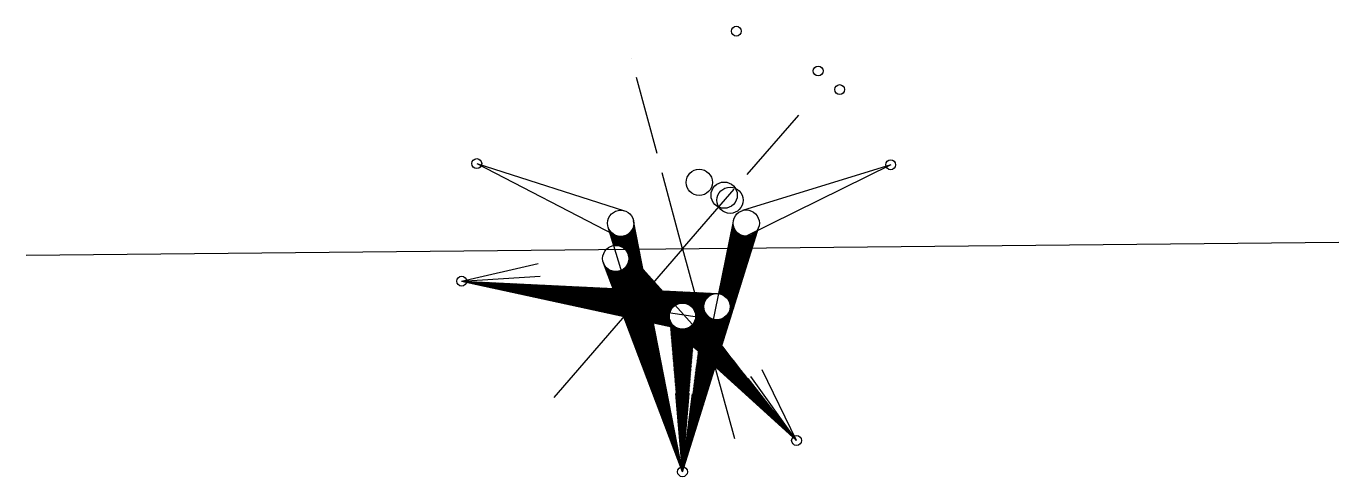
# Model space of a CAD drawing. Header units: inches. Extents: x 38 to 238, y 16 to 85.
import ezdxf

# ---------------------------------------------------------------- set-up
doc = ezdxf.new("R2010")
doc.units = ezdxf.units.IN
doc.header["$MEASUREMENT"] = 0
doc.linetypes.add('ACAD_ISO02W100', pattern=[15, 12, -3])
doc.linetypes.add('ACAD_ISO03W100', pattern=[30, 12, -18])
for name, color, linetype in [('Camera 1', 1, 'Continuous'), ('Camera 1 Riempimento', 1, 'Continuous'), ('Camera 2', 2, 'Continuous'), ('Camera 2 Riempimento', 2, 'Continuous'), ('Camera 3', 3, 'Continuous'), ('Camera 3 Riempimento', 3, 'Continuous'), ('Camera 4', 4, 'Continuous'), ('Camera 4 Riempimento', 4, 'Continuous')]:
    doc.layers.add(name, color=color, linetype=linetype)

msp = doc.modelspace()

# ---------------------------------------------------------------- hatches: boundary and pattern name
h = msp.add_hatch()
h.set_pattern_fill('ANSI31', color=256)
h.paths.add_polyline_path([(139.23, 36.59), (136.56, 39.09), (135.72, 39.27), (137.53, 17.87, -0.042052), (137.65, 17.87)])
h.paths.add_polyline_path([(139.56, 40.53, -0.597367), (136.22, 39.4), (139.23, 36.59)])
h.paths.add_polyline_path([(135.62, 40.53), (135.72, 39.27), (136.56, 39.09), (136.22, 39.4, -0.164317)])
at = {"layer": 'Camera 1 Riempimento', "linetype": 'ACAD_ISO03W100'}
h = msp.add_hatch(dxfattribs=at)
h.set_pattern_fill('ANSI31', color=256)
h.paths.add_polyline_path([(143.32, 36.79), (142.4, 33.64), (154.42, 22.41, -0.038936), (154.5, 22.49)])
h.paths.add_polyline_path([(143.32, 36.79), (140.58, 40.29), (140.58, 40.27), (142.4, 33.64)])
h.paths.add_polyline_path([(140.58, 40.27), (140.01, 35.87), (142.4, 33.64)])
h.paths.add_polyline_path([(140.58, 40.27), (140.57, 40.3), (139.16, 42.1, -0.167514), (139.59, 40.86, -0.042052), (139.56, 40.53), (139.23, 36.59), (140.01, 35.87)])
h.paths.add_polyline_path([(139.56, 40.53, -0.597367), (136.22, 39.4), (139.23, 36.59)])
h.paths.add_polyline_path([(141.21, 41.14, -0.156375), (140.84, 42.31), (140.58, 40.29), (143.32, 36.79), (143.61, 37.79)])
h.paths.add_polyline_path([(144.76, 41.75, -0.626143), (141.21, 41.14), (143.61, 37.79)])
h.paths.add_polyline_path([(142.4, 33.64), (140.01, 35.87), (137.68, 17.87, -0.038775), (137.8, 17.85)])
at = {"layer": 'Camera 2 Riempimento', "linetype": 'ACAD_ISO03W100'}
h = msp.add_hatch(dxfattribs=at)
h.set_pattern_fill('ANSI31', color=256)
h.paths.add_polyline_path([(131.01, 43.52), (127.47, 43.87), (128.62, 40.82), (128.66, 40.81)])
h.paths.add_polyline_path([(129.36, 50.13, -0.06117), (129.42, 49.65, -0.414214), (127.42, 47.65), (126.07, 47.56), (127.47, 43.87), (131.01, 43.52)])
h.paths.add_polyline_path([(127.47, 43.87), (103.93, 46.19), (128.62, 40.82)])
h.paths.add_polyline_path([(125.55, 48.94), (126.07, 47.56), (127.42, 47.65, -0.311794)])
h = msp.add_hatch(dxfattribs=at)
h.set_pattern_fill('ANSI31', color=256)
h.paths.add_polyline_path([(137.79, 42.85), (131.01, 43.52), (131.86, 40.11), (135.72, 39.27), (135.62, 40.53, -0.042052), (135.59, 40.86, -0.443318)])
h.paths.add_polyline_path([(131.01, 43.52), (128.66, 40.81), (131.86, 40.11)])
h.paths.add_polyline_path([(131.86, 40.11), (128.66, 40.81), (128.64, 40.78), (137.59, 17.13)])
h.paths.add_polyline_path([(136.22, 39.4, -0.164317), (135.62, 40.53), (135.72, 39.27), (136.56, 39.09)], flags=17)
at = {"layer": 'Camera 3 Riempimento'}
h = msp.add_hatch(dxfattribs=at)
h.set_pattern_fill('ANSI31', color=256)
h.paths.add_polyline_path([(133.16, 39.83), (131.86, 40.11), (137.59, 17.13)])
h.paths.add_polyline_path([(131.86, 40.11), (130.52, 40.4), (137.59, 17.13)])
h.paths.add_polyline_path([(131.01, 43.52), (129.94, 42.29), (129.96, 42.24), (131.38, 42.02)])
h.paths.add_polyline_path([(131.38, 42.02), (129.96, 42.24), (130.52, 40.4), (131.86, 40.11)])
h.paths.add_polyline_path([(132.78, 41.81), (131.38, 42.02), (131.86, 40.11), (133.16, 39.83)])
h.paths.add_polyline_path([(132.47, 43.38), (131.01, 43.52), (131.38, 42.02), (132.78, 41.81)])
h.paths.add_polyline_path([(131.01, 43.52), (129.52, 43.67), (129.94, 42.29)])
h.paths.add_polyline_path([(130.66, 44.9), (129.13, 44.97), (129.52, 43.67), (131.01, 43.52)])
h.paths.add_polyline_path([(132.13, 44.83), (130.66, 44.9), (131.01, 43.52)])
h.paths.add_polyline_path([(132.19, 44.82), (132.13, 44.83), (131.01, 43.52), (132.47, 43.38)])
h.paths.add_polyline_path([(130.97, 51.08), (128.84, 51.05, -0.134799), (129.36, 50.13), (130.66, 44.9), (132.13, 44.83), (132.18, 44.88)])
h.paths.add_polyline_path([(129.36, 50.13, -0.06117), (129.42, 49.65, -0.292041), (128.26, 47.83), (129.13, 44.97), (130.66, 44.9)])
h.paths.add_polyline_path([(130.13, 55.4, -0.048155), (130.17, 55.02, -0.862419), (126.25, 54.44), (127.11, 51.62, -0.241043), (128.84, 51.05), (130.97, 51.08)])
h.paths.add_polyline_path([(139.42, 44.47), (132.19, 44.82), (132.47, 43.38), (137.79, 42.85, -0.204942), (139.16, 42.1), (140.28, 40.67), (140.47, 40.64)])
h.paths.add_polyline_path([(137.79, 42.85), (132.47, 43.38), (132.78, 41.81), (135.66, 41.37, -0.368093)], flags=17)
h.paths.add_polyline_path([(139.16, 42.1, -0.167514), (139.59, 40.86, -0.010799), (139.59, 40.78), (140.28, 40.67)], flags=17)
h.paths.add_polyline_path([(141.21, 41.14, -0.156375), (140.84, 42.31), (140.62, 40.62), (141.7, 40.46)])
h.paths.add_polyline_path([(142.94, 44.3), (139.42, 44.47), (140.47, 40.64), (140.62, 40.62), (140.84, 42.31, -0.428467)])
h.paths.add_polyline_path([(129.13, 44.97), (127.01, 45.07), (127.47, 43.87), (129.52, 43.67)])
h.paths.add_polyline_path([(129.52, 43.67), (127.47, 43.87), (127.97, 42.54), (129.91, 42.25), (129.94, 42.29)])
h.paths.add_polyline_path([(127.47, 43.87), (103.93, 46.19), (127.97, 42.54)])
h.paths.add_polyline_path([(127.01, 45.07), (103.93, 46.19), (127.47, 43.87)])
at = {"layer": 'Camera 4 Riempimento'}
h = msp.add_hatch(dxfattribs=at)
h.set_pattern_fill('ANSI31', color=256)
h.paths.add_polyline_path([(148.22, 51.25), (144.52, 51.21), (143.11, 44.29, -0.250406), (144.64, 43.18), (145.29, 41.84)])
h.paths.add_polyline_path([(149.21, 54.45, -0.859392), (145.3, 55.04), (144.52, 51.21), (148.22, 51.25)])
h.paths.add_polyline_path([(145.29, 41.84), (144.64, 43.18, -0.113425), (144.84, 42.31, -0.070977), (144.76, 41.75), (143.61, 37.79), (143.9, 37.38)])
h.paths.add_polyline_path([(143.9, 37.38), (143.61, 37.79), (143.32, 36.79), (143.6, 36.43)])
h.paths.add_polyline_path([(143.6, 36.43), (143.32, 36.79), (142.9, 35.36), (143.17, 35.06)])
h.paths.add_polyline_path([(143.17, 35.06), (142.9, 35.36), (142.4, 33.64), (142.66, 33.39)])
h.paths.add_polyline_path([(142.66, 33.39), (142.4, 33.64), (142.51, 33.22), (142.58, 33.16)])
h = msp.add_hatch(dxfattribs=at)
h.set_pattern_fill('ANSI31', color=256)
h.paths.add_polyline_path([(142.4, 33.64), (142.33, 33.39), (142.51, 33.22)])
h.paths.add_polyline_path([(142.55, 33.07), (142.51, 33.22), (142.33, 33.39), (137.59, 17.13)])
h.paths.add_polyline_path([(144.76, 41.75, -0.375867), (142.54, 40.33), (142.32, 40.36), (142.2, 39.77), (143.61, 37.79)])
h.paths.add_polyline_path([(142.2, 39.77), (141.95, 38.54), (143.32, 36.79), (143.61, 37.79)])
h.paths.add_polyline_path([(143.32, 36.79), (141.95, 38.54), (141.6, 36.82), (142.9, 35.36)])
h.paths.add_polyline_path([(142.9, 35.36), (141.6, 36.82), (141.56, 36.67), (142.4, 33.64)])
h.paths.add_polyline_path([(141.56, 36.67), (141.18, 34.77), (142.4, 33.64)])
h.paths.add_polyline_path([(141.18, 34.77), (141.12, 34.49), (142.33, 33.39), (142.4, 33.64)])
h.paths.add_polyline_path([(142.33, 33.39), (141.12, 34.49), (137.74, 17.86, -0.020687), (137.8, 17.85)])
h.paths.add_polyline_path([(128.26, 47.83, -0.108989), (127.42, 47.65), (126.69, 47.6), (128.95, 45.55)])
h.paths.add_polyline_path([(126.07, 48.17), (126.69, 47.6), (127.42, 47.65, -0.186589)])
h.paths.add_polyline_path([(129.36, 50.13, -0.06117), (129.42, 49.65, -0.292041), (128.26, 47.83), (128.95, 45.55), (129.61, 44.95), (130.66, 44.9)])
h.paths.add_polyline_path([(131.57, 48.01), (128.91, 50.98, -0.122153), (129.36, 50.13), (130.66, 44.9), (132.13, 44.83), (132.18, 44.88)])
h.paths.add_polyline_path([(131.57, 48.01), (132.18, 44.88), (133.26, 46.13)])
h.paths.add_polyline_path([(133.26, 46.13), (132.18, 44.88), (132.19, 44.82), (134.53, 44.71)])
h.paths.add_polyline_path([(134.53, 44.71), (132.19, 44.82), (132.47, 43.38), (136.04, 43.03)])
h.paths.add_polyline_path([(132.19, 44.82), (132.13, 44.83), (131.08, 43.61), (131.2, 43.5), (132.47, 43.38)])
h.paths.add_polyline_path([(132.13, 44.83), (130.66, 44.9), (130.96, 43.73), (131.08, 43.61)])
h.paths.add_polyline_path([(130.66, 44.9), (129.61, 44.95), (130.96, 43.73)])
h.paths.add_polyline_path([(132.47, 43.38), (131.2, 43.5), (132.72, 42.13)])
h.paths.add_polyline_path([(136.04, 43.03), (132.47, 43.38), (132.72, 42.13), (133.12, 41.76), (135.66, 41.37, -0.183442), (136.48, 42.53)])
h.paths.add_polyline_path([(135.59, 40.86, -0.064672), (135.66, 41.37), (133.12, 41.76), (135.71, 39.4), (135.62, 40.53, -0.042052)])
h.paths.add_polyline_path([(135.62, 40.53), (135.71, 39.4), (135.9, 39.23), (136.56, 39.09), (136.22, 39.4, -0.164317)])
h.paths.add_polyline_path([(136.56, 39.09), (135.9, 39.23), (139.2, 36.23), (139.23, 36.59)])
h.paths.add_polyline_path([(139.45, 39.22), (139.12, 39.58, -0.33786), (136.76, 39.04), (136.56, 39.09), (139.23, 36.59)])
h.paths.add_polyline_path([(140.32, 38.25), (139.45, 39.22), (139.23, 36.59), (140.01, 35.87)])
h.paths.add_polyline_path([(139.23, 36.59), (139.2, 36.23), (139.97, 35.54), (140.01, 35.87)])
h.paths.add_polyline_path([(141.56, 36.67), (141.49, 36.94), (140.32, 38.25), (140.01, 35.87), (141.18, 34.77)])
h.paths.add_polyline_path([(140.01, 35.87), (139.97, 35.54), (141.12, 34.49), (141.18, 34.77)])
h.paths.add_polyline_path([(143.17, 35.06), (142.66, 33.39), (154.97, 21.9)])
h.paths.add_polyline_path([(143.17, 35.06), (142.9, 35.36), (142.4, 33.64), (142.66, 33.39)])
h.paths.add_polyline_path([(142.66, 33.39), (142.58, 33.16), (154.97, 21.9)])
h.paths.add_polyline_path([(143.6, 36.43), (143.32, 36.79), (142.9, 35.36), (143.17, 35.06)])

# ---------------------------------------------------------------- linework, layer by layer
at = {"linetype": 'ACAD_ISO02W100'}
for q in [(129.82, 80.12), (157.27, 73.78)]:
    msp.add_line((137.59, 51.14), q, dxfattribs=at)
for p, q in [((37.59, 50.13), (237.58, 52.16)), ((137.59, 51.14), (117.98, 28.44)), ((137.59, 51.14), (145.53, 22.21))]:
    msp.add_line(p, q)
at = {"linetype": 'ACAD_ISO03W100'}
for q in [(135.59, 40.86), (139.59, 40.86)]:
    msp.add_line((137.59, 17.13), q, dxfattribs=at)
for centre, radius in [((145.8, 84.3), 0.75), ((158.26, 78.23), 0.75), ((161.53, 75.4), 0.75), ((140.14, 61.25), 2), ((143.94, 59.3), 2), ((144.83, 58.53), 2), ((128.17, 55.02), 2), ((147.3, 55.04), 2), ((127.42, 49.65), 2), ((142.84, 42.31), 2), ((137.59, 40.86), 2), ((137.59, 17.13), 0.75)]:
    msp.add_circle(centre, radius)
at = {"layer": 'Camera 1', "linetype": 'ACAD_ISO03W100'}
for p, q in [((137.59, 17.13), (140.84, 42.31)), ((154.97, 21.9), (139.16, 42.1)), ((154.97, 21.9), (144.64, 43.18)), ((137.59, 17.13), (144.76, 41.75)), ((154.97, 21.9), (141.21, 41.14)), ((154.97, 21.9), (136.22, 39.4))]:
    msp.add_line(p, q, dxfattribs=at)
at = {"layer": 'Camera 1'}
msp.add_circle((154.97, 21.9), 0.75, dxfattribs=at)
at = {"layer": 'Camera 2', "linetype": 'ACAD_ISO03W100'}
for q in [(127.42, 51.65), (127.42, 47.65)]:
    msp.add_line((103.93, 46.19), q, dxfattribs=at)
at = {"layer": 'Camera 2'}
for p, q in [((137.59, 17.13), (129.36, 50.13)), ((137.59, 17.13), (125.55, 48.94)), ((103.93, 46.19), (137.79, 42.85)), ((103.93, 46.19), (137.59, 38.86))]:
    msp.add_line(p, q, dxfattribs=at)
msp.add_circle((103.93, 46.19), 0.75, dxfattribs=at)
at = {"layer": 'Camera 3'}
for p, q in [((106.24, 64.12), (127.25, 53.24)), ((106.24, 64.12), (128.77, 56.93)), ((137.59, 17.13), (126.25, 54.44)), ((137.59, 17.13), (130.13, 55.4)), ((103.93, 46.19), (142.94, 44.3)), ((103.93, 46.19), (142.54, 40.33))]:
    msp.add_line(p, q, dxfattribs=at)
msp.add_circle((106.24, 64.12), 0.75, dxfattribs=at)
at = {"layer": 'Camera 4'}
for p, q in [((169.31, 63.93), (146.71, 56.95)), ((169.31, 63.93), (147.3, 53.04)), ((137.59, 17.13), (145.3, 55.04)), ((137.59, 17.13), (149.21, 54.45)), ((154.97, 21.9), (128.91, 50.98)), ((154.97, 21.9), (126.07, 48.17))]:
    msp.add_line(p, q, dxfattribs=at)
msp.add_circle((169.31, 63.93), 0.75, dxfattribs=at)

doc.saveas('drawing.dxf')
